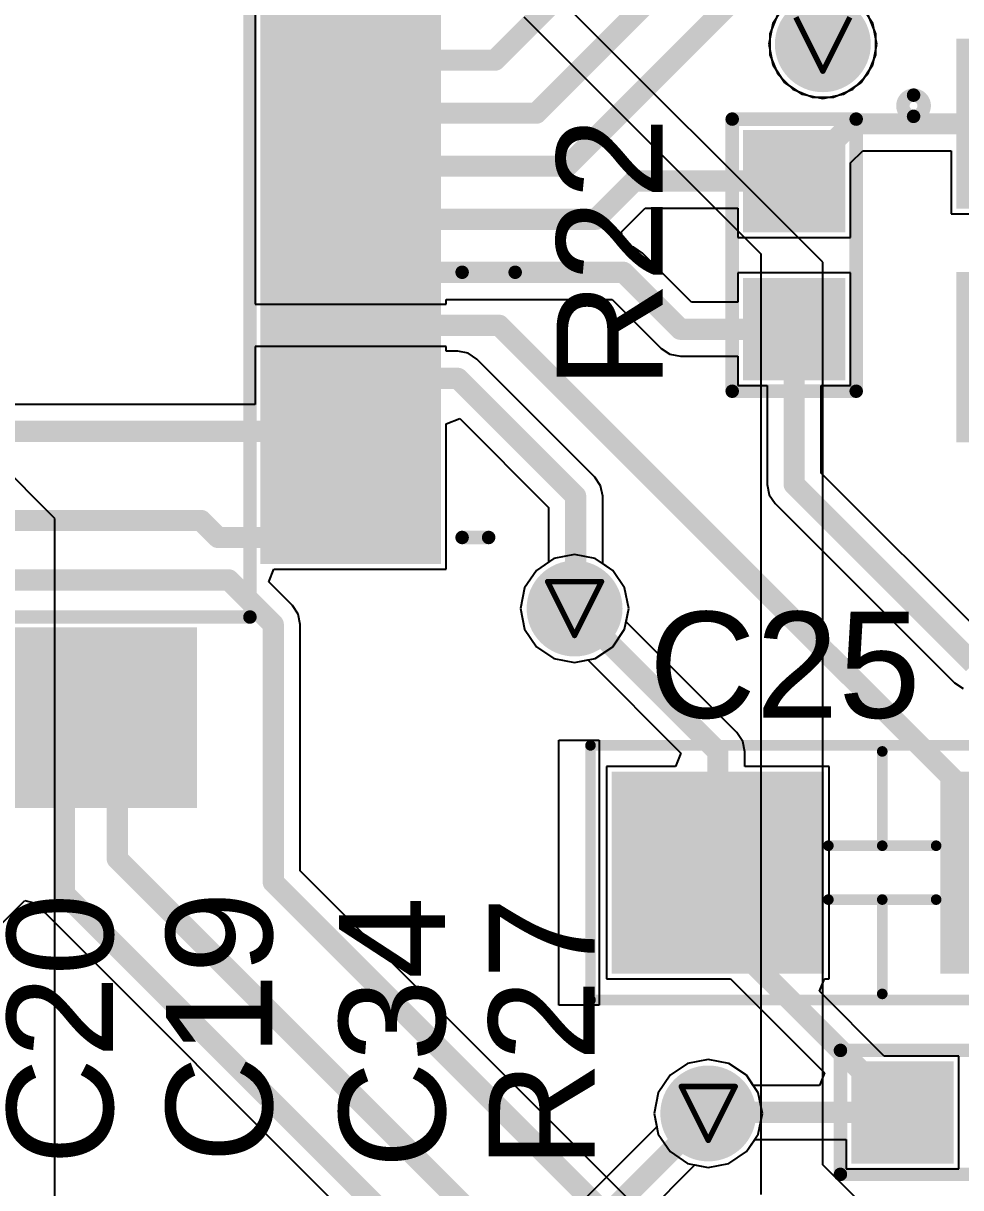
# Model space of a CAD drawing. Header units: inches. Extents: x -3 to 423, y -3 to 110.
# Drawn here: x 43.87 to 52.71, y 4.66 to 15.64 of the extents above; entities that cross this region are included whole.
import ezdxf

# ---------------------------------------------------------------- set-up
doc = ezdxf.new("R2010")
doc.units = ezdxf.units.IN
for name, color, linetype in [('Bottom Layer', 5, 'Continuous'), ('Bottom Solder', 6, 'Continuous'), ('Drill Drawing', 1, 'Continuous'), ('Mechanical 16', 56, 'Continuous'), ('Mechanical 6', 56, 'Continuous'), ('Mid Layer', 16, 'Continuous'), ('Mid Layer 2', 76, 'Continuous'), ('Top Layer', 1, 'Continuous'), ('Top Overlay', 2, 'Continuous'), ('Top Paste', 8, 'Continuous'), ('Top Solder', 216, 'Continuous'), ('Via Holes', 16, 'Continuous')]:
    doc.layers.add(name, color=color, linetype=linetype)
doc.styles.add('Arial', font='', dxfattribs={"height": 0.2})
doc.styles.get('Arial').set_extended_font_data('Arial')

# ---------------------------------------------------------------- blocks, each defined once
blk = doc.blocks.new('C_3216_TANTAL__91')
at = {"layer": 'Top Layer'}
for points in [[(-2.449957, 0.850011), (-0.649859, 0.850011), (-0.649859, -0.850011), (-2.449957, -0.850011)], [(0.649859, 0.850011), (2.449957, 0.850011), (2.449957, -0.850011), (0.649859, -0.850011)]]:
    blk.add_hatch(color=1, dxfattribs=at).paths.add_polyline_path(points)
at = {"layer": 'Top Paste'}
for points in [[(-2.449957, 0.850011), (-0.649859, 0.850011), (-0.649859, -0.850011), (-2.449957, -0.850011)], [(0.649859, 0.850011), (2.449957, 0.850011), (2.449957, -0.850011), (0.649859, -0.850011)]]:
    blk.add_hatch(color=8, dxfattribs=at).paths.add_polyline_path(points)
at = {"layer": 'Top Solder'}
for points in [[(-2.551557, 0.951611), (-0.548259, 0.951611), (-0.548259, -0.951611), (-2.551557, -0.951611)], [(0.548259, 0.951611), (2.551557, 0.951611), (2.551557, -0.951611), (0.548259, -0.951611)]]:
    blk.add_hatch(color=216, dxfattribs=at).paths.add_polyline_path(points)
at = {"layer": 'Mechanical 16'}
for p, q in [((2.667, -1.249934), (2.667, 1.249934)), ((2.667, 1.249934), (3.048, 1.249934)), ((3.048, 1.249934), (3.048, -1.249934)), ((3.048, -1.249934), (2.667, -1.249934))]:
    blk.add_line(p, q, dxfattribs=at)
for points in [[(2.750058, 1.199896, 0.100076, 0.100076, 0), (-2.750058, 1.199896, 0.100076, 0.100076, 0)], [(-2.750058, 1.199896, 0.100076, 0.100076, 0), (-2.750058, -1.199896, 0.100076, 0.100076, 0)], [(2.750058, 1.199896, 0.100076, 0.100076, 0), (2.750058, -1.199896, 0.100076, 0.100076, 0)], [(0, 1.143, 0.100076, 0.100076, 0), (0, 0.254, 0.100076, 0.100076, 0)], [(0, 0.254, 0.100076, 0.100076, 0), (-0.508, 0.254, 0.100076, 0.100076, 0)], [(0.508, 0.254, 0.100076, 0.100076, 0), (0, 0.254, 0.100076, 0.100076, 0)], [(0, -0.254, 0.100076, 0.100076, 0), (-0.508, -0.254, 0.100076, 0.100076, 0)], [(0, -0.254, 0.100076, 0.100076, 0), (0, -1.143, 0.100076, 0.100076, 0)], [(0.508, -0.254, 0.100076, 0.100076, 0), (0, -0.254, 0.100076, 0.100076, 0)], [(2.750058, -1.199896, 0.100076, 0.100076, 0), (-2.750058, -1.199896, 0.100076, 0.100076, 0)]]:
    blk.add_lwpolyline(points, format="xyseb", dxfattribs=at)
for points in [[(-2.775077, 1.199896, 0.050038, 0.050038, 1), (-2.725039, 1.199896, 0.050038, 0.050038, 1)], [(-2.775077, 1.199896, 0.050038, 0.050038, 1), (-2.725039, 1.199896, 0.050038, 0.050038, 1)], [(2.725039, 1.199896, 0.050038, 0.050038, 1), (2.775077, 1.199896, 0.050038, 0.050038, 1)], [(2.725039, 1.199896, 0.050038, 0.050038, 1), (2.775077, 1.199896, 0.050038, 0.050038, 1)], [(-0.025019, 1.143, 0.050038, 0.050038, 1), (0.025019, 1.143, 0.050038, 0.050038, 1)], [(-0.533019, 0.254, 0.050038, 0.050038, 1), (-0.482981, 0.254, 0.050038, 0.050038, 1)], [(-0.025019, 0.254, 0.050038, 0.050038, 1), (0.025019, 0.254, 0.050038, 0.050038, 1)], [(-0.025019, 0.254, 0.050038, 0.050038, 1), (0.025019, 0.254, 0.050038, 0.050038, 1)], [(-0.025019, 0.254, 0.050038, 0.050038, 1), (0.025019, 0.254, 0.050038, 0.050038, 1)], [(0.482981, 0.254, 0.050038, 0.050038, 1), (0.533019, 0.254, 0.050038, 0.050038, 1)], [(-0.533019, -0.254, 0.050038, 0.050038, 1), (-0.482981, -0.254, 0.050038, 0.050038, 1)], [(-0.025019, -0.254, 0.050038, 0.050038, 1), (0.025019, -0.254, 0.050038, 0.050038, 1)], [(-0.025019, -0.254, 0.050038, 0.050038, 1), (0.025019, -0.254, 0.050038, 0.050038, 1)], [(-0.025019, -0.254, 0.050038, 0.050038, 1), (0.025019, -0.254, 0.050038, 0.050038, 1)], [(0.482981, -0.254, 0.050038, 0.050038, 1), (0.533019, -0.254, 0.050038, 0.050038, 1)], [(-0.025019, -1.143, 0.050038, 0.050038, 1), (0.025019, -1.143, 0.050038, 0.050038, 1)], [(-2.775077, -1.199896, 0.050038, 0.050038, 1), (-2.725039, -1.199896, 0.050038, 0.050038, 1)], [(-2.775077, -1.199896, 0.050038, 0.050038, 1), (-2.725039, -1.199896, 0.050038, 0.050038, 1)], [(2.725039, -1.199896, 0.050038, 0.050038, 1), (2.775077, -1.199896, 0.050038, 0.050038, 1)], [(2.725039, -1.199896, 0.050038, 0.050038, 1), (2.775077, -1.199896, 0.050038, 0.050038, 1)]]:
    blk.add_lwpolyline(points, format="xyseb", close=True, dxfattribs=at)
blk = doc.blocks.new('C_1608_92')
at = {"layer": 'Top Layer'}
for points in [[(-0.381, 0.381), (0.381, 0.381), (0.381, -0.381), (-0.381, -0.381)], [(1.016, 0.381), (1.778, 0.381), (1.778, -0.381), (1.016, -0.381)]]:
    blk.add_hatch(color=1, dxfattribs=at).paths.add_polyline_path(points)
at = {"layer": 'Top Paste'}
for points in [[(-0.381, 0.381), (0.381, 0.381), (0.381, -0.381), (-0.381, -0.381)], [(1.016, 0.381), (1.778, 0.381), (1.778, -0.381), (1.016, -0.381)]]:
    blk.add_hatch(color=8, dxfattribs=at).paths.add_polyline_path(points)
at = {"layer": 'Top Solder'}
for points in [[(-0.4826, 0.4826), (0.4826, 0.4826), (0.4826, -0.4826), (-0.4826, -0.4826)], [(0.9144, 0.4826), (1.8796, 0.4826), (1.8796, -0.4826), (0.9144, -0.4826)]]:
    blk.add_hatch(color=216, dxfattribs=at).paths.add_polyline_path(points)
at = {"layer": 'Top Overlay'}
for points in [[(-0.5842, 0.5842, 0.127, 0.127, 0), (-0.5842, -0.5842, 0.127, 0.127, 0)], [(1.9812, 0.5842, 0.127, 0.127, 0), (-0.5842, 0.5842, 0.127, 0.127, 0)], [(1.9812, 0.5842, 0.127, 0.127, 0), (1.9812, -0.5842, 0.127, 0.127, 0)], [(1.9812, -0.5842, 0.127, 0.127, 0), (-0.5842, -0.5842, 0.127, 0.127, 0)]]:
    blk.add_lwpolyline(points, format="xyseb", dxfattribs=at)
for points in [[(-0.61595, 0.5842, 0.0635, 0.0635, 1), (-0.55245, 0.5842, 0.0635, 0.0635, 1)], [(-0.61595, 0.5842, 0.0635, 0.0635, 1), (-0.55245, 0.5842, 0.0635, 0.0635, 1)], [(1.94945, 0.5842, 0.0635, 0.0635, 1), (2.01295, 0.5842, 0.0635, 0.0635, 1)], [(1.94945, 0.5842, 0.0635, 0.0635, 1), (2.01295, 0.5842, 0.0635, 0.0635, 1)], [(-0.61595, -0.5842, 0.0635, 0.0635, 1), (-0.55245, -0.5842, 0.0635, 0.0635, 1)], [(-0.61595, -0.5842, 0.0635, 0.0635, 1), (-0.55245, -0.5842, 0.0635, 0.0635, 1)], [(1.94945, -0.5842, 0.0635, 0.0635, 1), (2.01295, -0.5842, 0.0635, 0.0635, 1)], [(1.94945, -0.5842, 0.0635, 0.0635, 1), (2.01295, -0.5842, 0.0635, 0.0635, 1)]]:
    blk.add_lwpolyline(points, format="xyseb", close=True, dxfattribs=at)
blk = doc.blocks.new('R_1608_123')
at = {"layer": 'Top Layer'}
for points in [[(-0.381, 0.381), (0.381, 0.381), (0.381, -0.381), (-0.381, -0.381)], [(1.016, 0.381), (1.778, 0.381), (1.778, -0.381), (1.016, -0.381)]]:
    blk.add_hatch(color=1, dxfattribs=at).paths.add_polyline_path(points)
at = {"layer": 'Top Paste'}
for points in [[(-0.381, 0.381), (0.381, 0.381), (0.381, -0.381), (-0.381, -0.381)], [(1.016, 0.381), (1.778, 0.381), (1.778, -0.381), (1.016, -0.381)]]:
    blk.add_hatch(color=8, dxfattribs=at).paths.add_polyline_path(points)
at = {"layer": 'Top Solder'}
for points in [[(-0.4826, 0.4826), (0.4826, 0.4826), (0.4826, -0.4826), (-0.4826, -0.4826)], [(0.9144, 0.4826), (1.8796, 0.4826), (1.8796, -0.4826), (0.9144, -0.4826)]]:
    blk.add_hatch(color=216, dxfattribs=at).paths.add_polyline_path(points)
at = {"layer": 'Top Overlay'}
for points in [[(1.9812, 0.5842, 0.127, 0.127, 0), (-0.5842, 0.5842, 0.127, 0.127, 0)], [(-0.5842, -0.5842, 0.127, 0.127, 0), (-0.5842, 0.5842, 0.127, 0.127, 0)], [(1.9812, -0.5842, 0.127, 0.127, 0), (1.9812, 0.5842, 0.127, 0.127, 0)], [(1.9812, -0.5842, 0.127, 0.127, 0), (-0.5842, -0.5842, 0.127, 0.127, 0)]]:
    blk.add_lwpolyline(points, format="xyseb", dxfattribs=at)
for points in [[(-0.61595, 0.5842, 0.0635, 0.0635, 1), (-0.55245, 0.5842, 0.0635, 0.0635, 1)], [(-0.61595, 0.5842, 0.0635, 0.0635, 1), (-0.55245, 0.5842, 0.0635, 0.0635, 1)], [(1.94945, 0.5842, 0.0635, 0.0635, 1), (2.01295, 0.5842, 0.0635, 0.0635, 1)], [(1.94945, 0.5842, 0.0635, 0.0635, 1), (2.01295, 0.5842, 0.0635, 0.0635, 1)], [(-0.61595, -0.5842, 0.0635, 0.0635, 1), (-0.55245, -0.5842, 0.0635, 0.0635, 1)], [(-0.61595, -0.5842, 0.0635, 0.0635, 1), (-0.55245, -0.5842, 0.0635, 0.0635, 1)], [(1.94945, -0.5842, 0.0635, 0.0635, 1), (2.01295, -0.5842, 0.0635, 0.0635, 1)], [(1.94945, -0.5842, 0.0635, 0.0635, 1), (2.01295, -0.5842, 0.0635, 0.0635, 1)]]:
    blk.add_lwpolyline(points, format="xyseb", close=True, dxfattribs=at)
blk = doc.blocks.new('W5500_131')
at = {"layer": 'Top Layer'}
for points in [[(5.200142, 1.600073), (3.700018, 1.600073), (3.700018, 1.900047), (5.200142, 1.900047)], [(5.200142, 1.099947), (3.700018, 1.099947), (3.700018, 1.399921), (5.200142, 1.399921)], [(5.200142, 0.600075), (3.700018, 0.600075), (3.700018, 0.900049), (5.200142, 0.900049)], [(5.200142, 0.099949), (3.700018, 0.099949), (3.700018, 0.399923), (5.200142, 0.399923)], [(5.200142, -0.399923), (3.700018, -0.399923), (3.700018, -0.099949), (5.200142, -0.099949)], [(5.200142, -0.900049), (3.700018, -0.900049), (3.700018, -0.600075), (5.200142, -0.600075)], [(5.200142, -1.399921), (3.700018, -1.399921), (3.700018, -1.099947), (5.200142, -1.099947)], [(5.200142, -1.900047), (3.700018, -1.900047), (3.700018, -1.600073), (5.200142, -1.600073)], [(5.200142, -2.399919), (3.700018, -2.399919), (3.700018, -2.099945), (5.200142, -2.099945)], [(5.200142, -2.900045), (3.700018, -2.900045), (3.700018, -2.600071), (5.200142, -2.600071)], [(1.099947, -5.200142), (1.099947, -3.700018), (1.399921, -3.700018), (1.399921, -5.200142)], [(1.600073, -5.200142), (1.600073, -3.700018), (1.900047, -3.700018), (1.900047, -5.200142)], [(2.099945, -5.200142), (2.099945, -3.700018), (2.399919, -3.700018), (2.399919, -5.200142)], [(2.600071, -5.200142), (2.600071, -3.700018), (2.900045, -3.700018), (2.900045, -5.200142)]]:
    blk.add_hatch(color=1, dxfattribs=at).paths.add_polyline_path(points)
at = {"layer": 'Top Paste'}
for points in [[(5.200142, 1.600073), (3.700018, 1.600073), (3.700018, 1.900047), (5.200142, 1.900047)], [(5.200142, 1.099947), (3.700018, 1.099947), (3.700018, 1.399921), (5.200142, 1.399921)], [(5.200142, 0.600075), (3.700018, 0.600075), (3.700018, 0.900049), (5.200142, 0.900049)], [(5.200142, 0.099949), (3.700018, 0.099949), (3.700018, 0.399923), (5.200142, 0.399923)], [(5.200142, -0.399923), (3.700018, -0.399923), (3.700018, -0.099949), (5.200142, -0.099949)], [(5.200142, -0.900049), (3.700018, -0.900049), (3.700018, -0.600075), (5.200142, -0.600075)], [(5.200142, -1.399921), (3.700018, -1.399921), (3.700018, -1.099947), (5.200142, -1.099947)], [(5.200142, -1.900047), (3.700018, -1.900047), (3.700018, -1.600073), (5.200142, -1.600073)], [(5.200142, -2.399919), (3.700018, -2.399919), (3.700018, -2.099945), (5.200142, -2.099945)], [(5.200142, -2.900045), (3.700018, -2.900045), (3.700018, -2.600071), (5.200142, -2.600071)], [(1.099947, -5.200142), (1.099947, -3.700018), (1.399921, -3.700018), (1.399921, -5.200142)], [(1.600073, -5.200142), (1.600073, -3.700018), (1.900047, -3.700018), (1.900047, -5.200142)], [(2.099945, -5.200142), (2.099945, -3.700018), (2.399919, -3.700018), (2.399919, -5.200142)], [(2.600071, -5.200142), (2.600071, -3.700018), (2.900045, -3.700018), (2.900045, -5.200142)]]:
    blk.add_hatch(color=8, dxfattribs=at).paths.add_polyline_path(points)
at = {"layer": 'Top Solder'}
for points in [[(5.301742, 1.998345), (3.598418, 1.998345), (3.598418, 2.501519), (5.301742, 2.501519)], [(5.301742, 1.498473), (3.598418, 1.498473), (3.598418, 2.001647), (5.301742, 2.001647)], [(5.301742, 0.998347), (3.598418, 0.998347), (3.598418, 1.501521), (5.301742, 1.501521)], [(5.301742, 0.498475), (3.598418, 0.498475), (3.598418, 1.001649), (5.301742, 1.001649)], [(5.301742, -0.001651), (3.598418, -0.001651), (3.598418, 0.501523), (5.301742, 0.501523)], [(5.301742, -0.501523), (3.598418, -0.501523), (3.598418, 0.001651), (5.301742, 0.001651)], [(5.301742, -1.001649), (3.598418, -1.001649), (3.598418, -0.498475), (5.301742, -0.498475)], [(5.301742, -1.501521), (3.598418, -1.501521), (3.598418, -0.998347), (5.301742, -0.998347)], [(5.301742, -2.001647), (3.598418, -2.001647), (3.598418, -1.498473), (5.301742, -1.498473)], [(5.301742, -2.501519), (3.598418, -2.501519), (3.598418, -1.998345), (5.301742, -1.998345)], [(5.301742, -3.001645), (3.598418, -3.001645), (3.598418, -2.498471), (5.301742, -2.498471)], [(0.998347, -5.301742), (0.998347, -3.598418), (1.501521, -3.598418), (1.501521, -5.301742)], [(1.498473, -5.301742), (1.498473, -3.598418), (2.001647, -3.598418), (2.001647, -5.301742)], [(1.998345, -5.301742), (1.998345, -3.598418), (2.501519, -3.598418), (2.501519, -5.301742)], [(2.498471, -5.301742), (2.498471, -3.598418), (3.001645, -3.598418), (3.001645, -5.301742)]]:
    blk.add_hatch(color=216, dxfattribs=at).paths.add_polyline_path(points)
at = {"layer": 'Mechanical 16'}
for points in [[(3.50012, -3.50012, 0.127, 0.127, 0), (3.50012, 3.50012, 0.127, 0.127, 0)], [(-3.50012, -3.50012, 0.127, 0.127, 0), (3.50012, -3.50012, 0.127, 0.127, 0)]]:
    blk.add_lwpolyline(points, format="xyseb", dxfattribs=at)
blk.add_lwpolyline([(3.46837, -3.50012, 0.0635, 0.0635, 1), (3.53187, -3.50012, 0.0635, 0.0635, 1)], format="xyseb", close=True, dxfattribs=at)
blk.add_lwpolyline([(3.46837, -3.50012, 0.0635, 0.0635, 1), (3.53187, -3.50012, 0.0635, 0.0635, 1)], format="xyseb", close=True, dxfattribs=at)
at = {"layer": 'Mechanical 6'}
for points in [[(5.500116, -0.249936, 0.127, 0.127, 0), (5.999988, -0.249936, 0.127, 0.127, 0)], [(5.500116, -2.750058, 0.127, 0.127, 0), (5.750052, -2.750058, 0.127, 0.127, 0)]]:
    blk.add_lwpolyline(points, format="xyseb", dxfattribs=at)
for points in [[(5.468366, -0.249936, 0.0635, 0.0635, 1), (5.531866, -0.249936, 0.0635, 0.0635, 1)], [(5.968238, -0.249936, 0.0635, 0.0635, 1), (6.031738, -0.249936, 0.0635, 0.0635, 1)], [(5.468366, -2.750058, 0.0635, 0.0635, 1), (5.531866, -2.750058, 0.0635, 0.0635, 1)], [(5.718302, -2.750058, 0.0635, 0.0635, 1), (5.781802, -2.750058, 0.0635, 0.0635, 1)]]:
    blk.add_lwpolyline(points, format="xyseb", close=True, dxfattribs=at)
blk = doc.blocks.new('XTAL3225_132')
at = {"layer": 'Top Layer'}
for points in [[(-1.800098, 1.400048), (-0.40005, 1.400048), (-0.40005, 0.200152), (-1.800098, 0.200152)], [(0.40005, 1.400048), (1.800098, 1.400048), (1.800098, 0.200152), (0.40005, 0.200152)], [(-1.800098, -0.200152), (-0.40005, -0.200152), (-0.40005, -1.400048), (-1.800098, -1.400048)], [(0.40005, -0.200152), (1.800098, -0.200152), (1.800098, -1.400048), (0.40005, -1.400048)]]:
    blk.add_hatch(color=1, dxfattribs=at).paths.add_polyline_path(points)
at = {"layer": 'Top Paste'}
for points in [[(-1.800098, 1.400048), (-0.40005, 1.400048), (-0.40005, 0.200152), (-1.800098, 0.200152)], [(0.40005, 1.400048), (1.800098, 1.400048), (1.800098, 0.200152), (0.40005, 0.200152)], [(-1.800098, -0.200152), (-0.40005, -0.200152), (-0.40005, -1.400048), (-1.800098, -1.400048)], [(0.40005, -0.200152), (1.800098, -0.200152), (1.800098, -1.400048), (0.40005, -1.400048)]]:
    blk.add_hatch(color=8, dxfattribs=at).paths.add_polyline_path(points)
at = {"layer": 'Top Solder'}
for points in [[(-1.901698, 1.501648), (-0.29845, 1.501648), (-0.29845, 0.098552), (-1.901698, 0.098552)], [(0.29845, 1.501648), (1.901698, 1.501648), (1.901698, 0.098552), (0.29845, 0.098552)], [(-1.901698, -0.098552), (-0.29845, -0.098552), (-0.29845, -1.501648), (-1.901698, -1.501648)], [(0.29845, -0.098552), (1.901698, -0.098552), (1.901698, -1.501648), (0.29845, -1.501648)]]:
    blk.add_hatch(color=216, dxfattribs=at).paths.add_polyline_path(points)
at = {"layer": 'Mechanical 16'}
for points in [[(1.599946, 1.27, 0.127, 0.127, 0), (-1.599946, 1.27, 0.127, 0.127, 0)], [(-1.599946, -1.27, 0.127, 0.127, 0), (-1.599946, 1.27, 0.127, 0.127, 0)], [(1.599946, -1.27, 0.127, 0.127, 0), (1.599946, 1.27, 0.127, 0.127, 0)], [(1.599946, -1.27, 0.127, 0.127, 0), (-1.599946, -1.27, 0.127, 0.127, 0)]]:
    blk.add_lwpolyline(points, format="xyseb", dxfattribs=at)
for points in [[(-1.631696, 1.27, 0.0635, 0.0635, 1), (-1.568196, 1.27, 0.0635, 0.0635, 1)], [(-1.631696, 1.27, 0.0635, 0.0635, 1), (-1.568196, 1.27, 0.0635, 0.0635, 1)], [(1.568196, 1.27, 0.0635, 0.0635, 1), (1.631696, 1.27, 0.0635, 0.0635, 1)], [(1.568196, 1.27, 0.0635, 0.0635, 1), (1.631696, 1.27, 0.0635, 0.0635, 1)], [(-1.631696, -1.27, 0.0635, 0.0635, 1), (-1.568196, -1.27, 0.0635, 0.0635, 1)], [(-1.631696, -1.27, 0.0635, 0.0635, 1), (-1.568196, -1.27, 0.0635, 0.0635, 1)], [(1.568196, -1.27, 0.0635, 0.0635, 1), (1.631696, -1.27, 0.0635, 0.0635, 1)], [(1.568196, -1.27, 0.0635, 0.0635, 1), (1.631696, -1.27, 0.0635, 0.0635, 1)], [(-1.169924, -1.905, 0.127, 0.127, 1), (-1.370076, -1.905, 0.127, 0.127, 1)], [(-1.401826, -1.905, 0.0635, 0.0635, 1), (-1.338326, -1.905, 0.0635, 0.0635, 1)], [(-1.201674, -1.905, 0.0635, 0.0635, 1), (-1.138174, -1.905, 0.0635, 0.0635, 1)]]:
    blk.add_lwpolyline(points, format="xyseb", close=True, dxfattribs=at)

msp = doc.modelspace()

# ---------------------------------------------------------------- hatches: boundary and pattern name
at = {"layer": 'Bottom Layer'}
h = msp.add_hatch(color=5, dxfattribs=at)
edge = h.paths.add_edge_path()
edge.add_arc((51.41, 15.44), 0.35, 0, 360)
h = msp.add_hatch(color=5, dxfattribs=at)
edge = h.paths.add_edge_path()
edge.add_arc((49.07, 10.12), 0.35, 0, 360)
h = msp.add_hatch(color=5, dxfattribs=at)
edge = h.paths.add_edge_path()
edge.add_arc((50.33, 5.36), 0.35, 0, 360)
at = {"layer": 'Bottom Solder'}
h = msp.add_hatch(color=6, dxfattribs=at)
edge = h.paths.add_edge_path()
edge.add_arc((51.41, 15.44), 0.452, 0, 360)
h = msp.add_hatch(color=6, dxfattribs=at)
edge = h.paths.add_edge_path()
edge.add_arc((49.07, 10.12), 0.452, 0, 360)
h = msp.add_hatch(color=6, dxfattribs=at)
edge = h.paths.add_edge_path()
edge.add_arc((50.33, 5.36), 0.452, 0, 360)
at = {"layer": 'Mid Layer'}
h = msp.add_hatch(color=16, dxfattribs=at)
edge = h.paths.add_edge_path()
edge.add_arc((51.41, 15.44), 0.35, 0, 360)
h = msp.add_hatch(color=16, dxfattribs=at)
edge = h.paths.add_edge_path()
edge.add_arc((49.07, 10.12), 0.35, 0, 360)
h = msp.add_hatch(color=16, dxfattribs=at)
edge = h.paths.add_edge_path()
edge.add_arc((50.33, 5.36), 0.35, 0, 360)
at = {"layer": 'Mid Layer 2'}
h = msp.add_hatch(color=76, dxfattribs=at)
edge = h.paths.add_edge_path()
edge.add_arc((51.41, 15.44), 0.35, 0, 360)
h = msp.add_hatch(color=76, dxfattribs=at)
edge = h.paths.add_edge_path()
edge.add_arc((49.07, 10.12), 0.35, 0, 360)
h = msp.add_hatch(color=76, dxfattribs=at)
edge = h.paths.add_edge_path()
edge.add_arc((50.33, 5.36), 0.35, 0, 360)
at = {"layer": 'Top Layer'}
h = msp.add_hatch(color=1, dxfattribs=at)
edge = h.paths.add_edge_path()
edge.add_arc((51.41, 15.44), 0.35, 0, 360)
h = msp.add_hatch(color=1, dxfattribs=at)
edge = h.paths.add_edge_path()
edge.add_arc((49.07, 10.12), 0.35, 0, 360)
h = msp.add_hatch(color=1, dxfattribs=at)
edge = h.paths.add_edge_path()
edge.add_arc((50.33, 5.36), 0.35, 0, 360)
at = {"layer": 'Top Solder'}
h = msp.add_hatch(color=216, dxfattribs=at)
edge = h.paths.add_edge_path()
edge.add_arc((51.41, 15.44), 0.452, 0, 360)
h = msp.add_hatch(color=216, dxfattribs=at)
edge = h.paths.add_edge_path()
edge.add_arc((49.07, 10.12), 0.452, 0, 360)
h = msp.add_hatch(color=216, dxfattribs=at)
edge = h.paths.add_edge_path()
edge.add_arc((50.33, 5.36), 0.452, 0, 360)
at = {"layer": 'Via Holes'}
h = msp.add_hatch(color=7, dxfattribs=at)
edge = h.paths.add_edge_path()
edge.add_arc((51.41, 15.44), 0.25, 0, 360)
h = msp.add_hatch(color=7, dxfattribs=at)
edge = h.paths.add_edge_path()
edge.add_arc((49.07, 10.12), 0.25, 0, 360)
h = msp.add_hatch(color=7, dxfattribs=at)
edge = h.paths.add_edge_path()
edge.add_arc((50.33, 5.36), 0.25, 0, 360)

# ---------------------------------------------------------------- linework, layer by layer
at = {"layer": 'Bottom Layer'}
for p, q in [((51.05, 15.8), (50.939, 15.635)), ((51.881, 15.635), (51.77, 15.8)), ((50.939, 15.635), (50.9, 15.44)), ((51.92, 15.44), (51.881, 15.635)), ((50.9, 15.44), (50.939, 15.245)), ((51.881, 15.245), (51.92, 15.44)), ((50.939, 15.245), (51.05, 15.08)), ((51.77, 15.08), (51.881, 15.245)), ((51.05, 15.08), (51.215, 14.969)), ((51.605, 14.969), (51.77, 15.08)), ((51.215, 14.969), (51.41, 14.93)), ((51.41, 14.93), (51.605, 14.969)), ((48.875, 10.591), (48.71, 10.48)), ((49.07, 10.63), (48.875, 10.591)), ((49.265, 10.591), (49.07, 10.63)), ((49.43, 10.48), (49.265, 10.591)), ((48.71, 10.48), (48.599, 10.315)), ((49.541, 10.315), (49.43, 10.48)), ((48.599, 10.315), (48.56, 10.12)), ((49.58, 10.12), (49.541, 10.315)), ((48.56, 10.12), (48.599, 9.925)), ((49.541, 9.925), (49.58, 10.12)), ((48.599, 9.925), (48.71, 9.76)), ((49.43, 9.76), (49.541, 9.925)), ((48.71, 9.76), (48.875, 9.649)), ((49.265, 9.649), (49.43, 9.76)), ((48.875, 9.649), (49.07, 9.61)), ((49.07, 9.61), (49.265, 9.649)), ((50.135, 5.831), (49.97, 5.72)), ((50.33, 5.87), (50.135, 5.831)), ((50.525, 5.831), (50.33, 5.87)), ((50.69, 5.72), (50.525, 5.831)), ((49.97, 5.72), (49.859, 5.555)), ((50.801, 5.555), (50.69, 5.72)), ((49.859, 5.555), (49.82, 5.36)), ((50.84, 5.36), (50.801, 5.555)), ((49.82, 5.36), (49.845, 5.235)), ((50.801, 5.165), (50.84, 5.36)), ((49.845, 5.235), (45.704, 1.095)), ((50.69, 5), (50.801, 5.165)), ((50.525, 4.889), (50.69, 5)), ((46.248, 0.917), (50.205, 4.875)), ((50.205, 4.875), (50.33, 4.85)), ((50.33, 4.85), (50.525, 4.889))]:
    msp.add_line(p, q, dxfattribs=at)
for points in [[(51.41, 15.44, 0.2, 0.2, 0), (51.41, 16.16, 0.2, 0.2, 0)], [(45.81, 0.84, 0.2, 0.2, 0), (50.33, 5.36, 0.2, 0.2, 0)]]:
    msp.add_lwpolyline(points, format="xyseb", dxfattribs=at)
for points in [[(51.36, 15.44, 0.1, 0.1, 1), (51.46, 15.44, 0.1, 0.1, 1)], [(50.28, 5.36, 0.1, 0.1, 1), (50.38, 5.36, 0.1, 0.1, 1)]]:
    msp.add_lwpolyline(points, format="xyseb", close=True, dxfattribs=at)
at = {"layer": 'Drill Drawing'}
for points in [[(51.156, 15.694, 0.0508, 0.0508, 0), (51.41, 15.186, 0.0508, 0.0508, 0)], [(51.41, 15.186, 0.0508, 0.0508, 0), (51.664, 15.694, 0.0508, 0.0508, 0)], [(48.816, 10.374, 0.0508, 0.0508, 0), (49.324, 10.374, 0.0508, 0.0508, 0)], [(48.816, 10.374, 0.0508, 0.0508, 0), (49.07, 9.866, 0.0508, 0.0508, 0)], [(49.07, 9.866, 0.0508, 0.0508, 0), (49.324, 10.374, 0.0508, 0.0508, 0)], [(50.076, 5.614, 0.0508, 0.0508, 0), (50.584, 5.614, 0.0508, 0.0508, 0)], [(50.076, 5.614, 0.0508, 0.0508, 0), (50.33, 5.106, 0.0508, 0.0508, 0)], [(50.33, 5.106, 0.0508, 0.0508, 0), (50.584, 5.614, 0.0508, 0.0508, 0)]]:
    msp.add_lwpolyline(points, format="xyseb", dxfattribs=at)
for points in [[(51.397, 15.186, 0.0254, 0.0254, 1), (51.423, 15.186, 0.0254, 0.0254, 1)], [(51.397, 15.186, 0.0254, 0.0254, 1), (51.423, 15.186, 0.0254, 0.0254, 1)], [(48.803, 10.374, 0.0254, 0.0254, 1), (48.829, 10.374, 0.0254, 0.0254, 1)], [(48.803, 10.374, 0.0254, 0.0254, 1), (48.829, 10.374, 0.0254, 0.0254, 1)], [(49.311, 10.374, 0.0254, 0.0254, 1), (49.337, 10.374, 0.0254, 0.0254, 1)], [(49.311, 10.374, 0.0254, 0.0254, 1), (49.337, 10.374, 0.0254, 0.0254, 1)], [(49.057, 9.866, 0.0254, 0.0254, 1), (49.083, 9.866, 0.0254, 0.0254, 1)], [(49.057, 9.866, 0.0254, 0.0254, 1), (49.083, 9.866, 0.0254, 0.0254, 1)], [(50.063, 5.614, 0.0254, 0.0254, 1), (50.089, 5.614, 0.0254, 0.0254, 1)], [(50.063, 5.614, 0.0254, 0.0254, 1), (50.089, 5.614, 0.0254, 0.0254, 1)], [(50.571, 5.614, 0.0254, 0.0254, 1), (50.597, 5.614, 0.0254, 0.0254, 1)], [(50.571, 5.614, 0.0254, 0.0254, 1), (50.597, 5.614, 0.0254, 0.0254, 1)], [(50.317, 5.106, 0.0254, 0.0254, 1), (50.343, 5.106, 0.0254, 0.0254, 1)], [(50.317, 5.106, 0.0254, 0.0254, 1), (50.343, 5.106, 0.0254, 0.0254, 1)]]:
    msp.add_lwpolyline(points, format="xyseb", close=True, dxfattribs=at)
at = {"layer": 'Mid Layer'}
for p, q in [((51.05, 15.8), (50.939, 15.635)), ((51.881, 15.635), (51.77, 15.8)), ((50.939, 15.635), (50.9, 15.44)), ((51.92, 15.44), (51.881, 15.635)), ((50.9, 15.44), (50.939, 15.245)), ((51.881, 15.245), (51.92, 15.44)), ((50.939, 15.245), (51.05, 15.08)), ((51.77, 15.08), (51.881, 15.245)), ((51.05, 15.08), (51.215, 14.969)), ((51.605, 14.969), (51.77, 15.08)), ((51.215, 14.969), (51.41, 14.93)), ((51.41, 14.93), (51.605, 14.969)), ((48.875, 10.591), (48.71, 10.48)), ((49.07, 10.63), (48.875, 10.591)), ((49.265, 10.591), (49.07, 10.63)), ((49.43, 10.48), (49.265, 10.591)), ((48.71, 10.48), (48.599, 10.315)), ((49.541, 10.315), (49.43, 10.48)), ((48.599, 10.315), (48.56, 10.12)), ((49.58, 10.12), (49.541, 10.315)), ((48.56, 10.12), (48.599, 9.925)), ((49.541, 9.925), (49.58, 10.12)), ((48.599, 9.925), (48.71, 9.76)), ((49.43, 9.76), (49.541, 9.925)), ((48.71, 9.76), (48.875, 9.649)), ((49.265, 9.649), (49.43, 9.76)), ((48.875, 9.649), (49.07, 9.61)), ((49.07, 9.61), (49.265, 9.649)), ((50.135, 5.831), (49.97, 5.72)), ((50.33, 5.87), (50.135, 5.831)), ((50.525, 5.831), (50.33, 5.87)), ((50.69, 5.72), (50.525, 5.831)), ((49.97, 5.72), (49.859, 5.555)), ((50.801, 5.555), (50.69, 5.72)), ((49.859, 5.555), (49.82, 5.36)), ((50.84, 5.36), (50.801, 5.555)), ((49.82, 5.36), (49.859, 5.165)), ((50.801, 5.165), (50.84, 5.36)), ((49.859, 5.165), (49.97, 5)), ((50.69, 5), (50.801, 5.165)), ((49.97, 5), (50.135, 4.889)), ((50.525, 4.889), (50.69, 5)), ((50.135, 4.889), (50.33, 4.85)), ((50.33, 4.85), (50.525, 4.889))]:
    msp.add_line(p, q, dxfattribs=at)
at = {"layer": 'Mid Layer 2'}
for p, q in [((44.171, 10.97), (32.791, 22.35)), ((51.41, 13.385), (43.253, 21.543)), ((48.591, 15.699), (50.825, 13.464)), ((50.986, 15.723), (50.91, 15.539)), ((51.91, 15.539), (51.834, 15.723)), ((50.91, 15.539), (50.91, 15.341)), ((51.91, 15.341), (51.91, 15.539)), ((50.91, 15.341), (50.986, 15.157)), ((51.834, 15.157), (51.91, 15.341)), ((50.986, 15.157), (51.127, 15.016)), ((51.693, 15.016), (51.834, 15.157)), ((51.127, 15.016), (51.311, 14.94)), ((51.311, 14.94), (51.509, 14.94)), ((51.509, 14.94), (51.693, 15.016)), ((50.825, 13.464), (50.825, 4.597)), ((51.41, 4.876), (51.41, 13.385)), ((44.171, 0.88), (44.171, 10.97)), ((53.035, 3.251), (51.41, 4.876))]:
    msp.add_line(p, q, dxfattribs=at)
at = {"layer": 'Top Layer'}
for p, q in [((46.06, 15.99), (46.06, 14.99)), ((46.06, 14.99), (46.06, 13.99)), ((51.671, 14.321), (51.786, 14.435)), ((51.786, 14.435), (52.62, 14.435)), ((52.62, 14.435), (52.62, 13.84)), ((51.671, 13.619), (51.671, 14.321)), ((46.06, 13.99), (46.06, 12.99)), ((49.512, 13.672), (49.736, 13.895)), ((49.736, 13.895), (50.609, 13.895)), ((50.609, 13.895), (50.609, 13.619)), ((52.62, 13.84), (54.12, 13.84)), ((49.52, 13.617), (49.512, 13.672)), ((49.559, 13.539), (49.52, 13.617)), ((50.609, 13.619), (51.671, 13.619)), ((49.627, 13.526), (49.559, 13.539)), ((49.71, 13.47), (49.627, 13.526)), ((50.173, 13.008), (49.71, 13.47)), ((51.671, 13.284), (50.609, 13.284)), ((50.609, 13.284), (50.609, 13.008)), ((51.671, 12.222), (51.671, 13.284)), ((46.06, 12.99), (47.86, 12.99)), ((47.86, 12.99), (47.86, 13.035)), ((47.86, 13.035), (49.424, 13.035)), ((49.424, 13.035), (49.887, 12.573)), ((50.609, 13.008), (50.173, 13.008)), ((47.86, 12.59), (46.06, 12.59)), ((46.06, 12.59), (46.06, 12.045)), ((47.86, 12.545), (47.86, 12.59)), ((47.97, 12.545), (47.86, 12.545)), ((48.067, 12.526), (47.97, 12.545)), ((48.15, 12.47), (48.067, 12.526)), ((49.887, 12.573), (49.969, 12.518)), ((49.969, 12.518), (50.067, 12.498)), ((49.26, 11.36), (48.15, 12.47)), ((50.067, 12.498), (50.609, 12.498)), ((50.609, 12.498), (50.609, 12.222)), ((50.609, 12.222), (50.885, 12.222)), ((50.885, 12.222), (50.885, 11.29)), ((51.395, 11.396), (51.395, 12.222)), ((51.395, 12.222), (51.671, 12.222)), ((46.06, 12.045), (40.54, 12.045)), ((47.86, 11.86), (47.987, 11.912)), ((47.86, 10.99), (47.86, 11.86)), ((47.987, 11.912), (48.825, 11.074)), ((49.315, 11.278), (49.26, 11.36)), ((52.936, 9.855), (51.395, 11.396)), ((49.335, 11.18), (49.315, 11.278)), ((50.885, 11.29), (50.905, 11.192)), ((49.335, 10.544), (49.335, 11.18)), ((50.905, 11.192), (50.96, 11.11)), ((50.96, 11.11), (52.65, 9.42)), ((47.86, 10.49), (47.86, 10.99)), ((48.825, 11.074), (48.825, 10.558)), ((48.825, 10.558), (48.71, 10.48)), ((49.43, 10.48), (49.335, 10.544)), ((46.188, 10.373), (46.236, 10.49)), ((46.236, 10.49), (47.86, 10.49)), ((48.71, 10.48), (48.599, 10.315)), ((49.541, 10.315), (49.43, 10.48)), ((46.41, 10.15), (46.188, 10.373)), ((48.599, 10.315), (48.56, 10.12)), ((49.58, 10.12), (49.541, 10.315)), ((46.465, 10.068), (46.41, 10.15)), ((48.56, 10.12), (48.599, 9.925)), ((49.555, 9.995), (49.58, 10.12)), ((46.485, 9.97), (46.465, 10.068)), ((50.6, 8.95), (49.555, 9.995)), ((46.485, 7.646), (46.485, 9.97)), ((48.599, 9.925), (48.71, 9.76)), ((48.71, 9.76), (48.875, 9.649)), ((48.875, 9.649), (49.07, 9.61)), ((49.07, 9.61), (49.195, 9.635)), ((49.195, 9.635), (50.073, 8.757)), ((52.65, 9.42), (52.732, 9.365)), ((50.656, 8.867), (50.6, 8.95)), ((50.675, 8.77), (50.656, 8.867)), ((50.073, 8.757), (50.02, 8.63)), ((50.675, 8.63), (50.675, 8.77)), ((50.02, 8.63), (49.37, 8.63)), ((49.37, 8.63), (49.37, 6.63)), ((51.47, 8.63), (50.675, 8.63)), ((51.47, 6.63), (51.47, 8.63)), ((49.929, 4.202), (46.485, 7.646)), ((43.5, 6.98), (43.888, 7.368)), ((43.888, 7.368), (44.025, 7.332)), ((44.025, 7.332), (44.08, 7.25)), ((44.08, 7.25), (46.992, 4.338)), ((49.37, 6.63), (50.54, 6.63)), ((50.54, 6.63), (51.427, 5.742)), ((51.378, 6.513), (51.426, 6.63)), ((51.426, 6.63), (51.47, 6.63)), ((51.989, 5.901), (51.378, 6.513)), ((50.135, 5.831), (49.97, 5.72)), ((50.33, 5.87), (50.135, 5.831)), ((50.525, 5.831), (50.33, 5.87)), ((50.69, 5.72), (50.525, 5.831)), ((52.691, 5.901), (51.989, 5.901)), ((52.691, 4.839), (52.691, 5.901)), ((49.97, 5.72), (49.859, 5.555)), ((50.754, 5.625), (50.69, 5.72)), ((51.427, 5.742), (51.379, 5.625)), ((51.379, 5.625), (50.754, 5.625)), ((49.859, 5.555), (49.82, 5.36)), ((49.82, 5.36), (49.859, 5.165)), ((49.859, 5.165), (49.97, 5)), ((50.69, 5), (50.768, 5.115)), ((50.768, 5.115), (51.629, 5.115)), ((51.629, 5.115), (51.629, 4.839)), ((49.97, 5), (50.135, 4.889)), ((50.525, 4.889), (50.69, 5)), ((50.135, 4.889), (50.33, 4.85)), ((50.33, 4.85), (50.525, 4.889)), ((51.629, 4.839), (52.691, 4.839))]:
    msp.add_line(p, q, dxfattribs=at)
for points in [[(48.32, 15.29, 0.2, 0.2, 0), (51.035, 18.005, 0.2, 0.2, 0)], [(48.71, 14.79, 0.2, 0.2, 0), (51.635, 17.715, 0.2, 0.2, 0)], [(49, 14.29, 0.2, 0.2, 0), (52.135, 17.425, 0.2, 0.2, 0)], [(51.41, 15.44, 0.2, 0.2, 0), (51.41, 15.95, 0.2, 0.2, 0)], [(46.96, 15.29, 0.2, 0.2, 0), (48.32, 15.29, 0.2, 0.2, 0)], [(46.96, 14.79, 0.2, 0.2, 0), (48.71, 14.79, 0.2, 0.2, 0)], [(51.14, 14.15, 0.2, 0.2, 0), (51.68, 14.69, 0.2, 0.2, 0)], [(51.68, 14.69, 0.2, 0.2, 0), (53.37, 14.69, 0.2, 0.2, 0)], [(46.96, 14.29, 0.2, 0.2, 0), (49, 14.29, 0.2, 0.2, 0)], [(49.27, 13.79, 0.2, 0.2, 0), (49.63, 14.15, 0.2, 0.2, 0)], [(49.63, 14.15, 0.2, 0.2, 0), (51.14, 14.15, 0.2, 0.2, 0)], [(46.96, 13.79, 0.2, 0.2, 0), (49.27, 13.79, 0.2, 0.2, 0)], [(46.96, 13.29, 0.2, 0.2, 0), (49.53, 13.29, 0.2, 0.2, 0)], [(49.53, 13.29, 0.2, 0.2, 0), (50.067, 12.753, 0.2, 0.2, 0)], [(46.96, 12.79, 0.2, 0.2, 0), (48.36, 12.79, 0.2, 0.2, 0)], [(48.36, 12.79, 0.2, 0.2, 0), (53.52, 7.63, 0.2, 0.2, 0)], [(50.067, 12.753, 0.2, 0.2, 0), (51.14, 12.753, 0.2, 0.2, 0)], [(51.14, 11.29, 0.2, 0.2, 0), (51.14, 12.753, 0.2, 0.2, 0)], [(46.96, 12.29, 0.2, 0.2, 0), (47.97, 12.29, 0.2, 0.2, 0)], [(47.97, 12.29, 0.2, 0.2, 0), (49.08, 11.18, 0.2, 0.2, 0)], [(40.54, 11.79, 0.2, 0.2, 0), (46.96, 11.79, 0.2, 0.2, 0)], [(51.14, 11.29, 0.2, 0.2, 0), (52.83, 9.6, 0.2, 0.2, 0)], [(49.08, 10.13, 0.2, 0.2, 0), (49.08, 11.18, 0.2, 0.2, 0)], [(40.366, 10.95, 0.2, 0.2, 0), (45.55, 10.95, 0.2, 0.2, 0)], [(45.55, 10.95, 0.2, 0.2, 0), (45.71, 10.79, 0.2, 0.2, 0)], [(45.71, 10.79, 0.2, 0.2, 0), (46.96, 10.79, 0.2, 0.2, 0)], [(43.47, 10.39, 0.2, 0.2, 0), (45.81, 10.39, 0.2, 0.2, 0)], [(45.81, 10.39, 0.2, 0.2, 0), (46.23, 9.97, 0.2, 0.2, 0)], [(49.07, 10.12, 0.2, 0.2, 0), (49.08, 10.13, 0.2, 0.2, 0)], [(49.07, 10.12, 0.2, 0.2, 0), (50.42, 8.77, 0.2, 0.2, 0)], [(46.23, 7.54, 0.2, 0.2, 0), (46.23, 9.97, 0.2, 0.2, 0)], [(44.26, 7.43, 0.2, 0.2, 0), (44.26, 9.09, 0.2, 0.2, 0)], [(44.76, 7.76, 0.2, 0.2, 0), (44.76, 9.09, 0.2, 0.2, 0)], [(50.42, 7.63, 0.2, 0.2, 0), (50.42, 8.77, 0.2, 0.2, 0)], [(44.76, 7.76, 0.2, 0.2, 0), (48.74, 3.78, 0.2, 0.2, 0)], [(50.42, 7.11, 0.2, 0.2, 0), (50.42, 7.63, 0.2, 0.2, 0)], [(46.23, 7.54, 0.2, 0.2, 0), (49.823, 3.947, 0.2, 0.2, 0)], [(44.26, 7.43, 0.2, 0.2, 0), (47.27, 4.42, 0.2, 0.2, 0)], [(50.42, 7.11, 0.2, 0.2, 0), (52.16, 5.37, 0.2, 0.2, 0)], [(50.33, 5.36, 0.2, 0.2, 0), (50.34, 5.37, 0.2, 0.2, 0)], [(50.34, 5.37, 0.2, 0.2, 0), (52.16, 5.37, 0.2, 0.2, 0)]]:
    msp.add_lwpolyline(points, format="xyseb", dxfattribs=at)
for points in [[(51.36, 15.44, 0.1, 0.1, 1), (51.46, 15.44, 0.1, 0.1, 1)], [(46.91, 15.29, 0.1, 0.1, 1), (47.01, 15.29, 0.1, 0.1, 1)], [(48.27, 15.29, 0.1, 0.1, 1), (48.37, 15.29, 0.1, 0.1, 1)], [(48.27, 15.29, 0.1, 0.1, 1), (48.37, 15.29, 0.1, 0.1, 1)], [(46.91, 14.79, 0.1, 0.1, 1), (47.01, 14.79, 0.1, 0.1, 1)], [(48.66, 14.79, 0.1, 0.1, 1), (48.76, 14.79, 0.1, 0.1, 1)], [(48.66, 14.79, 0.1, 0.1, 1), (48.76, 14.79, 0.1, 0.1, 1)], [(51.63, 14.69, 0.1, 0.1, 1), (51.73, 14.69, 0.1, 0.1, 1)], [(51.63, 14.69, 0.1, 0.1, 1), (51.73, 14.69, 0.1, 0.1, 1)], [(46.91, 14.29, 0.1, 0.1, 1), (47.01, 14.29, 0.1, 0.1, 1)], [(48.95, 14.29, 0.1, 0.1, 1), (49.05, 14.29, 0.1, 0.1, 1)], [(48.95, 14.29, 0.1, 0.1, 1), (49.05, 14.29, 0.1, 0.1, 1)], [(49.58, 14.15, 0.1, 0.1, 1), (49.68, 14.15, 0.1, 0.1, 1)], [(49.58, 14.15, 0.1, 0.1, 1), (49.68, 14.15, 0.1, 0.1, 1)], [(51.09, 14.15, 0.1, 0.1, 1), (51.19, 14.15, 0.1, 0.1, 1)], [(51.09, 14.15, 0.1, 0.1, 1), (51.19, 14.15, 0.1, 0.1, 1)], [(46.91, 13.79, 0.1, 0.1, 1), (47.01, 13.79, 0.1, 0.1, 1)], [(49.22, 13.79, 0.1, 0.1, 1), (49.32, 13.79, 0.1, 0.1, 1)], [(49.22, 13.79, 0.1, 0.1, 1), (49.32, 13.79, 0.1, 0.1, 1)], [(46.91, 13.29, 0.1, 0.1, 1), (47.01, 13.29, 0.1, 0.1, 1)], [(49.48, 13.29, 0.1, 0.1, 1), (49.58, 13.29, 0.1, 0.1, 1)], [(49.48, 13.29, 0.1, 0.1, 1), (49.58, 13.29, 0.1, 0.1, 1)], [(46.91, 12.79, 0.1, 0.1, 1), (47.01, 12.79, 0.1, 0.1, 1)], [(48.31, 12.79, 0.1, 0.1, 1), (48.41, 12.79, 0.1, 0.1, 1)], [(48.31, 12.79, 0.1, 0.1, 1), (48.41, 12.79, 0.1, 0.1, 1)], [(50.017, 12.753, 0.1, 0.1, 1), (50.117, 12.753, 0.1, 0.1, 1)], [(50.017, 12.753, 0.1, 0.1, 1), (50.117, 12.753, 0.1, 0.1, 1)], [(51.09, 12.753, 0.1, 0.1, 1), (51.19, 12.753, 0.1, 0.1, 1)], [(51.09, 12.753, 0.1, 0.1, 1), (51.19, 12.753, 0.1, 0.1, 1)], [(46.91, 12.29, 0.1, 0.1, 1), (47.01, 12.29, 0.1, 0.1, 1)], [(47.92, 12.29, 0.1, 0.1, 1), (48.02, 12.29, 0.1, 0.1, 1)], [(47.92, 12.29, 0.1, 0.1, 1), (48.02, 12.29, 0.1, 0.1, 1)], [(46.91, 11.79, 0.1, 0.1, 1), (47.01, 11.79, 0.1, 0.1, 1)], [(51.09, 11.29, 0.1, 0.1, 1), (51.19, 11.29, 0.1, 0.1, 1)], [(51.09, 11.29, 0.1, 0.1, 1), (51.19, 11.29, 0.1, 0.1, 1)], [(49.03, 11.18, 0.1, 0.1, 1), (49.13, 11.18, 0.1, 0.1, 1)], [(49.03, 11.18, 0.1, 0.1, 1), (49.13, 11.18, 0.1, 0.1, 1)], [(45.5, 10.95, 0.1, 0.1, 1), (45.6, 10.95, 0.1, 0.1, 1)], [(45.5, 10.95, 0.1, 0.1, 1), (45.6, 10.95, 0.1, 0.1, 1)], [(45.66, 10.79, 0.1, 0.1, 1), (45.76, 10.79, 0.1, 0.1, 1)], [(45.66, 10.79, 0.1, 0.1, 1), (45.76, 10.79, 0.1, 0.1, 1)], [(46.91, 10.79, 0.1, 0.1, 1), (47.01, 10.79, 0.1, 0.1, 1)], [(45.76, 10.39, 0.1, 0.1, 1), (45.86, 10.39, 0.1, 0.1, 1)], [(45.76, 10.39, 0.1, 0.1, 1), (45.86, 10.39, 0.1, 0.1, 1)], [(49.02, 10.12, 0.1, 0.1, 1), (49.12, 10.12, 0.1, 0.1, 1)], [(49.02, 10.12, 0.1, 0.1, 1), (49.12, 10.12, 0.1, 0.1, 1)], [(49.03, 10.13, 0.1, 0.1, 1), (49.13, 10.13, 0.1, 0.1, 1)], [(49.03, 10.13, 0.1, 0.1, 1), (49.13, 10.13, 0.1, 0.1, 1)], [(46.18, 9.97, 0.1, 0.1, 1), (46.28, 9.97, 0.1, 0.1, 1)], [(46.18, 9.97, 0.1, 0.1, 1), (46.28, 9.97, 0.1, 0.1, 1)], [(44.21, 9.09, 0.1, 0.1, 1), (44.31, 9.09, 0.1, 0.1, 1)], [(44.71, 9.09, 0.1, 0.1, 1), (44.81, 9.09, 0.1, 0.1, 1)], [(50.37, 8.77, 0.1, 0.1, 1), (50.47, 8.77, 0.1, 0.1, 1)], [(50.37, 8.77, 0.1, 0.1, 1), (50.47, 8.77, 0.1, 0.1, 1)], [(44.71, 7.76, 0.1, 0.1, 1), (44.81, 7.76, 0.1, 0.1, 1)], [(44.71, 7.76, 0.1, 0.1, 1), (44.81, 7.76, 0.1, 0.1, 1)], [(50.37, 7.63, 0.1, 0.1, 1), (50.47, 7.63, 0.1, 0.1, 1)], [(50.37, 7.63, 0.1, 0.1, 1), (50.47, 7.63, 0.1, 0.1, 1)], [(46.18, 7.54, 0.1, 0.1, 1), (46.28, 7.54, 0.1, 0.1, 1)], [(46.18, 7.54, 0.1, 0.1, 1), (46.28, 7.54, 0.1, 0.1, 1)], [(44.21, 7.43, 0.1, 0.1, 1), (44.31, 7.43, 0.1, 0.1, 1)], [(44.21, 7.43, 0.1, 0.1, 1), (44.31, 7.43, 0.1, 0.1, 1)], [(50.37, 7.11, 0.1, 0.1, 1), (50.47, 7.11, 0.1, 0.1, 1)], [(50.37, 7.11, 0.1, 0.1, 1), (50.47, 7.11, 0.1, 0.1, 1)], [(50.28, 5.36, 0.1, 0.1, 1), (50.38, 5.36, 0.1, 0.1, 1)], [(50.29, 5.37, 0.1, 0.1, 1), (50.39, 5.37, 0.1, 0.1, 1)], [(50.29, 5.37, 0.1, 0.1, 1), (50.39, 5.37, 0.1, 0.1, 1)], [(52.11, 5.37, 0.1, 0.1, 1), (52.21, 5.37, 0.1, 0.1, 1)], [(52.11, 5.37, 0.1, 0.1, 1), (52.21, 5.37, 0.1, 0.1, 1)]]:
    msp.add_lwpolyline(points, format="xyseb", close=True, dxfattribs=at)

# ---------------------------------------------------------------- block references
msp.add_blockref('W5500_131', (42.51, 13.54))
for name, p, rotation in [('XTAL3225_132', (54.17, 13.59), 270), ('R_1608_123', (51.14, 14.15), 270), ('C_3216_TANTAL__91', (51.97, 7.63), 180), ('C_1608_92', (53.557, 5.37), 180)]:
    msp.add_blockref(name, p, dxfattribs=dict(rotation=rotation))

# ---------------------------------------------------------------- texts
at = {"layer": 'Top Overlay', "style": 'Arial'}
for s, p in [('R22', (49.9, 12.19)), ('C20', (44.72, 4.873)), ('C19', (46.22, 4.893)), ('C34', (47.85, 4.84)), ('R27', (49.26, 4.84))]:
    msp.add_text(s, height=1, rotation=90, dxfattribs=at).set_placement(p)
msp.add_text('C25', height=1, dxfattribs=at).set_placement((49.77, 9.09))

doc.saveas('drawing.dxf')
